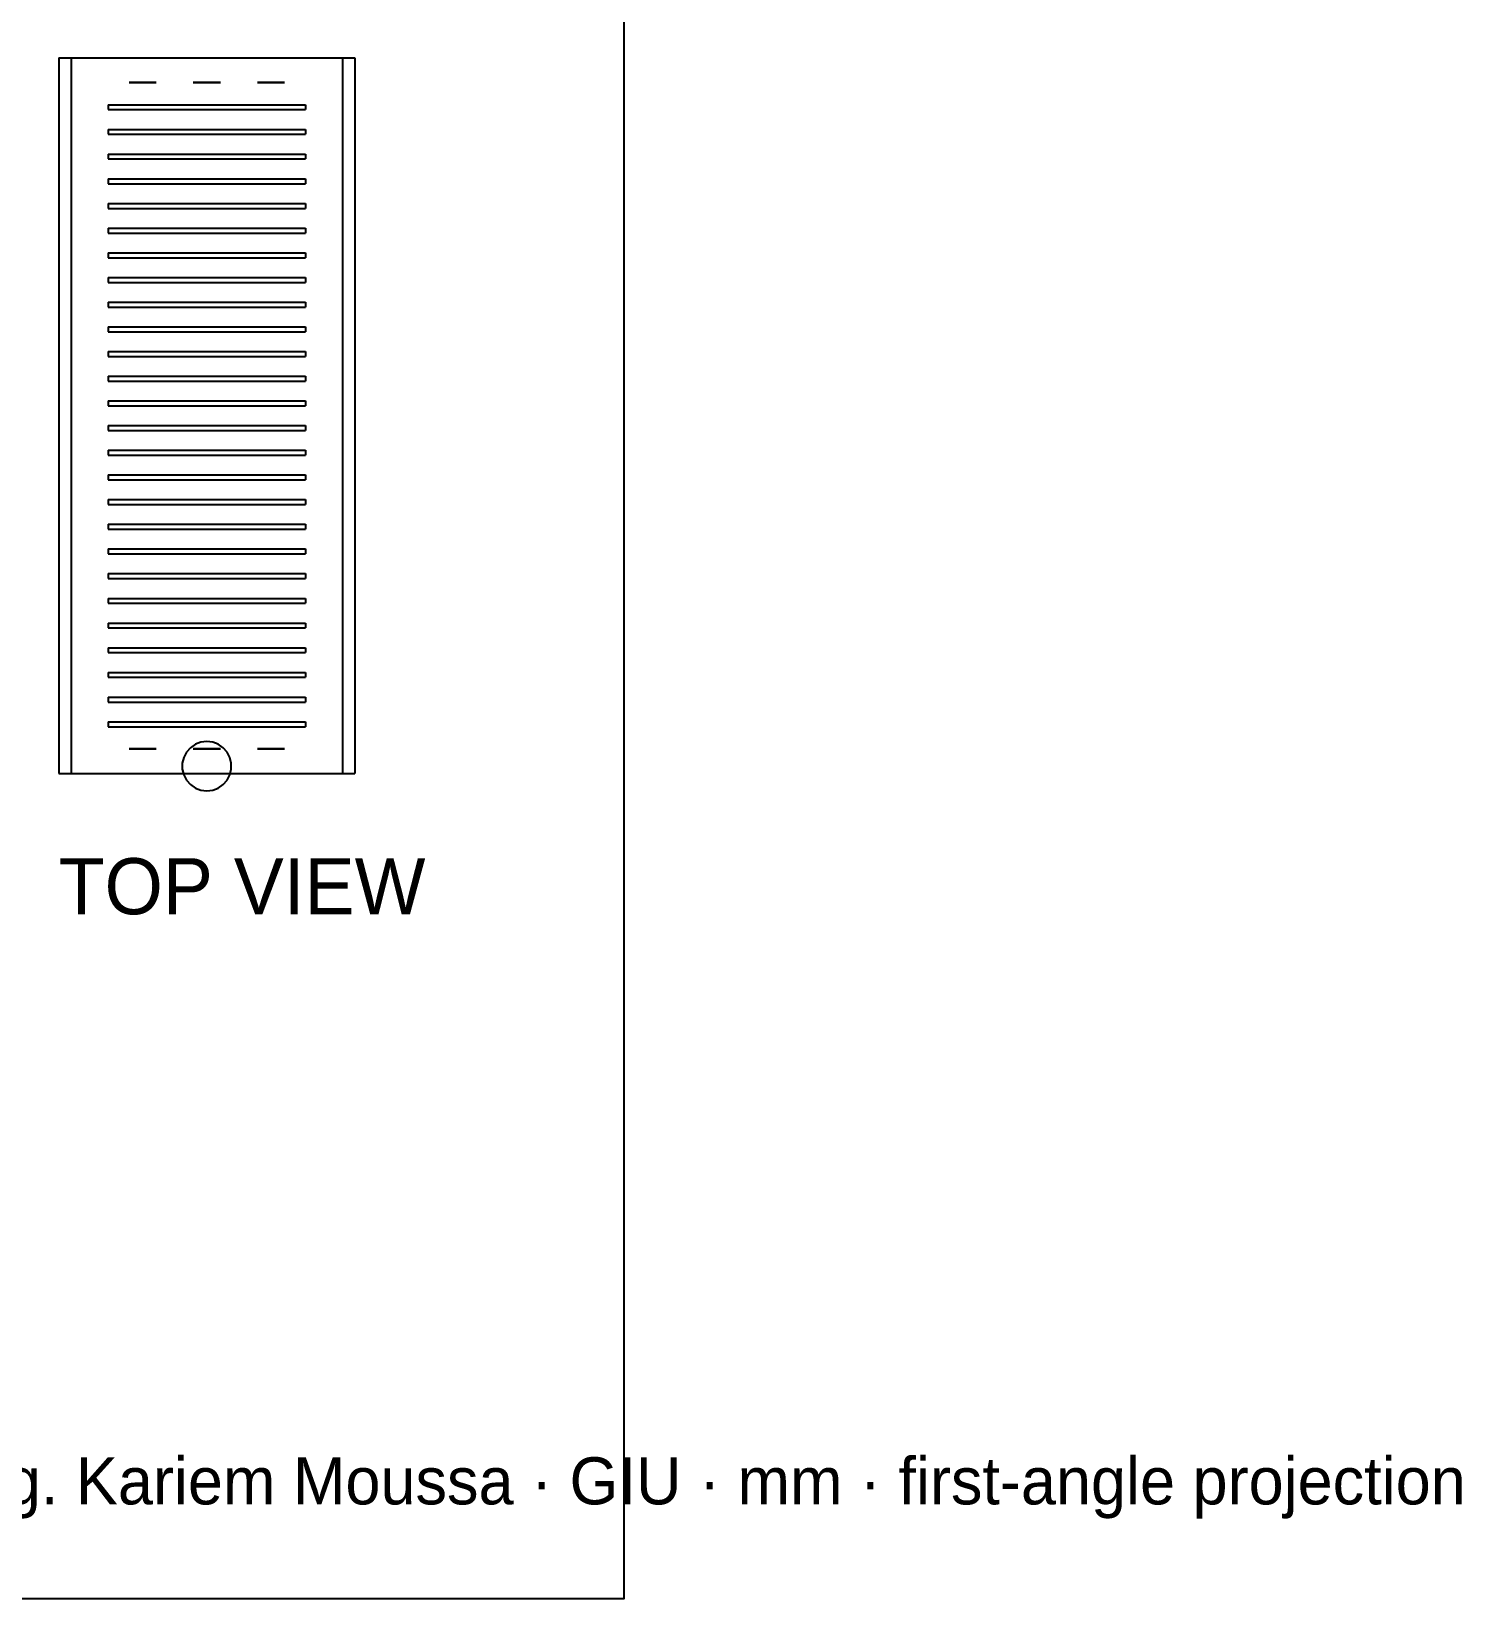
# Model space of a CAD drawing. Header units: millimetres. Extents: x -232 to -110, y -51 to 67.
# Drawn here: x -173.4 to -109.7, y -51 to 18.8 of the extents above; entities that cross this region are included whole.
import ezdxf

# ---------------------------------------------------------------- set-up
doc = ezdxf.new("R2010")
doc.units = ezdxf.units.MM
for name, color, linetype in [('BORDER', 7, 'Continuous'), ('HIDDEN', 8, 'Continuous'), ('TEXT', 5, 'Continuous'), ('VISIBLE', 7, 'Continuous')]:
    doc.layers.add(name, color=color, linetype=linetype)

msp = doc.modelspace()

# ---------------------------------------------------------------- linework, layer by layer
at = {"layer": 'BORDER'}
msp.add_lwpolyline([(-231.87, -51.03), (-147, -51.03), (-147, 66.805), (-231.87, 66.805)], close=True, dxfattribs=at)
at = {"layer": 'HIDDEN'}
for points in [[(-172.2, 17.64), (-159, 17.64)], [(-172.2, 17.64), (-172.2, -14.26)], [(-171.65, 17.64), (-159.55, 17.64)], [(-171.65, 17.64), (-171.65, -14.26)], [(-159.55, 17.64), (-159.55, -14.26)], [(-159, 17.64), (-159, -14.26)], [(-169.065, 16.54), (-169.061, 16.54)], [(-169.061, 16.54), (-169.065, 16.54)], [(-169.065, 16.54), (-169.061, 16.54)], [(-169.061, 16.54), (-169.065, 16.54)], [(-169.065, 16.54), (-169.061, 16.54)], [(-169.061, 16.54), (-169.065, 16.54)], [(-169.065, 16.54), (-169.061, 16.54)], [(-169.061, 16.54), (-169.065, 16.54)], [(-169.065, 16.54), (-169.061, 16.54)], [(-169.061, 16.54), (-169.065, 16.54)], [(-169.061, 16.54), (-169.026, 16.54)], [(-169.026, 16.54), (-169.061, 16.54)], [(-169.061, 16.54), (-169.026, 16.54)], [(-169.026, 16.54), (-169.061, 16.54)], [(-169.061, 16.54), (-169.026, 16.54)], [(-169.026, 16.54), (-169.061, 16.54)], [(-169.061, 16.54), (-169.026, 16.54)], [(-169.026, 16.54), (-169.061, 16.54)], [(-169.061, 16.54), (-169.026, 16.54)], [(-169.026, 16.54), (-169.061, 16.54)], [(-169.026, 16.54), (-168.958, 16.54)], [(-168.958, 16.54), (-169.026, 16.54)], [(-169.026, 16.54), (-168.958, 16.54)], [(-168.958, 16.54), (-169.026, 16.54)], [(-169.026, 16.54), (-168.958, 16.54)], [(-168.958, 16.54), (-169.026, 16.54)], [(-169.026, 16.54), (-168.958, 16.54)], [(-168.958, 16.54), (-169.026, 16.54)], [(-169.026, 16.54), (-168.958, 16.54)], [(-168.958, 16.54), (-169.026, 16.54)], [(-168.958, 16.54), (-168.861, 16.54)], [(-168.861, 16.54), (-168.958, 16.54)], [(-168.958, 16.54), (-168.861, 16.54)], [(-168.861, 16.54), (-168.958, 16.54)], [(-168.958, 16.54), (-168.861, 16.54)], [(-168.861, 16.54), (-168.958, 16.54)], [(-168.958, 16.54), (-168.861, 16.54)], [(-168.861, 16.54), (-168.958, 16.54)], [(-168.958, 16.54), (-168.861, 16.54)], [(-168.861, 16.54), (-168.958, 16.54)], [(-168.861, 16.54), (-168.741, 16.54)], [(-168.741, 16.54), (-168.861, 16.54)], [(-168.861, 16.54), (-168.741, 16.54)], [(-168.741, 16.54), (-168.861, 16.54)], [(-168.861, 16.54), (-168.741, 16.54)], [(-168.741, 16.54), (-168.861, 16.54)], [(-168.861, 16.54), (-168.741, 16.54)], [(-168.741, 16.54), (-168.861, 16.54)], [(-168.861, 16.54), (-168.741, 16.54)], [(-168.741, 16.54), (-168.861, 16.54)], [(-168.741, 16.54), (-168.605, 16.54)], [(-168.605, 16.54), (-168.741, 16.54)], [(-168.741, 16.54), (-168.605, 16.54)], [(-168.605, 16.54), (-168.741, 16.54)], [(-168.741, 16.54), (-168.605, 16.54)], [(-168.605, 16.54), (-168.741, 16.54)], [(-168.741, 16.54), (-168.605, 16.54)], [(-168.605, 16.54), (-168.741, 16.54)], [(-168.741, 16.54), (-168.605, 16.54)], [(-168.605, 16.54), (-168.741, 16.54)], [(-168.605, 16.54), (-168.46, 16.54)], [(-168.46, 16.54), (-168.605, 16.54)], [(-168.605, 16.54), (-168.46, 16.54)], [(-168.46, 16.54), (-168.605, 16.54)], [(-168.605, 16.54), (-168.46, 16.54)], [(-168.46, 16.54), (-168.605, 16.54)], [(-168.605, 16.54), (-168.46, 16.54)], [(-168.46, 16.54), (-168.605, 16.54)], [(-168.605, 16.54), (-168.46, 16.54)], [(-168.46, 16.54), (-168.605, 16.54)], [(-168.315, 16.54), (-168.46, 16.54)], [(-168.46, 16.54), (-168.315, 16.54)], [(-168.315, 16.54), (-168.46, 16.54)], [(-168.46, 16.54), (-168.315, 16.54)], [(-168.315, 16.54), (-168.46, 16.54)], [(-168.46, 16.54), (-168.315, 16.54)], [(-168.315, 16.54), (-168.46, 16.54)], [(-168.46, 16.54), (-168.315, 16.54)], [(-168.315, 16.54), (-168.46, 16.54)], [(-168.46, 16.54), (-168.315, 16.54)], [(-168.179, 16.54), (-168.315, 16.54)], [(-168.315, 16.54), (-168.179, 16.54)], [(-168.179, 16.54), (-168.315, 16.54)], [(-168.315, 16.54), (-168.179, 16.54)], [(-168.179, 16.54), (-168.315, 16.54)], [(-168.315, 16.54), (-168.179, 16.54)], [(-168.179, 16.54), (-168.315, 16.54)], [(-168.315, 16.54), (-168.179, 16.54)], [(-168.179, 16.54), (-168.315, 16.54)], [(-168.315, 16.54), (-168.179, 16.54)], [(-168.059, 16.54), (-168.179, 16.54)], [(-168.179, 16.54), (-168.059, 16.54)], [(-168.059, 16.54), (-168.179, 16.54)], [(-168.179, 16.54), (-168.059, 16.54)], [(-168.059, 16.54), (-168.179, 16.54)], [(-168.179, 16.54), (-168.059, 16.54)], [(-168.059, 16.54), (-168.179, 16.54)], [(-168.179, 16.54), (-168.059, 16.54)], [(-168.059, 16.54), (-168.179, 16.54)], [(-168.179, 16.54), (-168.059, 16.54)], [(-167.962, 16.54), (-168.059, 16.54)], [(-168.059, 16.54), (-167.962, 16.54)], [(-167.962, 16.54), (-168.059, 16.54)], [(-168.059, 16.54), (-167.962, 16.54)], [(-167.962, 16.54), (-168.059, 16.54)], [(-168.059, 16.54), (-167.962, 16.54)], [(-167.962, 16.54), (-168.059, 16.54)], [(-168.059, 16.54), (-167.962, 16.54)], [(-167.962, 16.54), (-168.059, 16.54)], [(-168.059, 16.54), (-167.962, 16.54)], [(-167.894, 16.54), (-167.962, 16.54)], [(-167.962, 16.54), (-167.894, 16.54)], [(-167.894, 16.54), (-167.962, 16.54)], [(-167.962, 16.54), (-167.894, 16.54)], [(-167.894, 16.54), (-167.962, 16.54)], [(-167.962, 16.54), (-167.894, 16.54)], [(-167.894, 16.54), (-167.962, 16.54)], [(-167.962, 16.54), (-167.894, 16.54)], [(-167.894, 16.54), (-167.962, 16.54)], [(-167.962, 16.54), (-167.894, 16.54)], [(-167.859, 16.54), (-167.894, 16.54)], [(-167.894, 16.54), (-167.859, 16.54)], [(-167.859, 16.54), (-167.894, 16.54)], [(-167.894, 16.54), (-167.859, 16.54)], [(-167.859, 16.54), (-167.894, 16.54)], [(-167.894, 16.54), (-167.859, 16.54)], [(-167.859, 16.54), (-167.894, 16.54)], [(-167.894, 16.54), (-167.859, 16.54)], [(-167.859, 16.54), (-167.894, 16.54)], [(-167.894, 16.54), (-167.859, 16.54)], [(-167.855, 16.54), (-167.859, 16.54)], [(-167.859, 16.54), (-167.855, 16.54)], [(-167.855, 16.54), (-167.859, 16.54)], [(-167.859, 16.54), (-167.855, 16.54)], [(-167.855, 16.54), (-167.859, 16.54)], [(-167.859, 16.54), (-167.855, 16.54)], [(-167.855, 16.54), (-167.859, 16.54)], [(-167.859, 16.54), (-167.855, 16.54)], [(-167.855, 16.54), (-167.859, 16.54)], [(-167.859, 16.54), (-167.855, 16.54)], [(-166.205, 16.54), (-166.201, 16.54)], [(-166.201, 16.54), (-166.205, 16.54)], [(-166.205, 16.54), (-166.201, 16.54)], [(-166.201, 16.54), (-166.205, 16.54)], [(-166.205, 16.54), (-166.201, 16.54)], [(-166.201, 16.54), (-166.205, 16.54)], [(-166.205, 16.54), (-166.201, 16.54)], [(-166.201, 16.54), (-166.205, 16.54)], [(-166.205, 16.54), (-166.201, 16.54)], [(-166.201, 16.54), (-166.205, 16.54)], [(-166.201, 16.54), (-166.166, 16.54)], [(-166.166, 16.54), (-166.201, 16.54)], [(-166.201, 16.54), (-166.166, 16.54)], [(-166.166, 16.54), (-166.201, 16.54)], [(-166.201, 16.54), (-166.166, 16.54)], [(-166.166, 16.54), (-166.201, 16.54)], [(-166.201, 16.54), (-166.166, 16.54)], [(-166.166, 16.54), (-166.201, 16.54)], [(-166.201, 16.54), (-166.166, 16.54)], [(-166.166, 16.54), (-166.201, 16.54)], [(-166.166, 16.54), (-166.098, 16.54)], [(-166.098, 16.54), (-166.166, 16.54)], [(-166.166, 16.54), (-166.098, 16.54)], [(-166.098, 16.54), (-166.166, 16.54)], [(-166.166, 16.54), (-166.098, 16.54)], [(-166.098, 16.54), (-166.166, 16.54)], [(-166.166, 16.54), (-166.098, 16.54)], [(-166.098, 16.54), (-166.166, 16.54)], [(-166.166, 16.54), (-166.098, 16.54)], [(-166.098, 16.54), (-166.166, 16.54)], [(-166.098, 16.54), (-166.001, 16.54)], [(-166.001, 16.54), (-166.098, 16.54)], [(-166.098, 16.54), (-166.001, 16.54)], [(-166.001, 16.54), (-166.098, 16.54)], [(-166.098, 16.54), (-166.001, 16.54)], [(-166.001, 16.54), (-166.098, 16.54)], [(-166.098, 16.54), (-166.001, 16.54)], [(-166.001, 16.54), (-166.098, 16.54)], [(-166.098, 16.54), (-166.001, 16.54)], [(-166.001, 16.54), (-166.098, 16.54)], [(-166.001, 16.54), (-165.881, 16.54)], [(-165.881, 16.54), (-166.001, 16.54)], [(-166.001, 16.54), (-165.881, 16.54)], [(-165.881, 16.54), (-166.001, 16.54)], [(-166.001, 16.54), (-165.881, 16.54)], [(-165.881, 16.54), (-166.001, 16.54)], [(-166.001, 16.54), (-165.881, 16.54)], [(-165.881, 16.54), (-166.001, 16.54)], [(-166.001, 16.54), (-165.881, 16.54)], [(-165.881, 16.54), (-166.001, 16.54)], [(-165.881, 16.54), (-165.745, 16.54)], [(-165.745, 16.54), (-165.881, 16.54)], [(-165.881, 16.54), (-165.745, 16.54)], [(-165.745, 16.54), (-165.881, 16.54)], [(-165.881, 16.54), (-165.745, 16.54)], [(-165.745, 16.54), (-165.881, 16.54)], [(-165.881, 16.54), (-165.745, 16.54)], [(-165.745, 16.54), (-165.881, 16.54)], [(-165.881, 16.54), (-165.745, 16.54)], [(-165.745, 16.54), (-165.881, 16.54)], [(-165.745, 16.54), (-165.6, 16.54)], [(-165.6, 16.54), (-165.745, 16.54)], [(-165.745, 16.54), (-165.6, 16.54)], [(-165.6, 16.54), (-165.745, 16.54)], [(-165.745, 16.54), (-165.6, 16.54)], [(-165.6, 16.54), (-165.745, 16.54)], [(-165.745, 16.54), (-165.6, 16.54)], [(-165.6, 16.54), (-165.745, 16.54)], [(-165.745, 16.54), (-165.6, 16.54)], [(-165.6, 16.54), (-165.745, 16.54)], [(-165.455, 16.54), (-165.6, 16.54)], [(-165.6, 16.54), (-165.455, 16.54)], [(-165.455, 16.54), (-165.6, 16.54)], [(-165.6, 16.54), (-165.455, 16.54)], [(-165.455, 16.54), (-165.6, 16.54)], [(-165.6, 16.54), (-165.455, 16.54)], [(-165.455, 16.54), (-165.6, 16.54)], [(-165.6, 16.54), (-165.455, 16.54)], [(-165.455, 16.54), (-165.6, 16.54)], [(-165.6, 16.54), (-165.455, 16.54)], [(-165.319, 16.54), (-165.455, 16.54)], [(-165.455, 16.54), (-165.319, 16.54)], [(-165.319, 16.54), (-165.455, 16.54)], [(-165.455, 16.54), (-165.319, 16.54)], [(-165.319, 16.54), (-165.455, 16.54)], [(-165.455, 16.54), (-165.319, 16.54)], [(-165.319, 16.54), (-165.455, 16.54)], [(-165.455, 16.54), (-165.319, 16.54)], [(-165.319, 16.54), (-165.455, 16.54)], [(-165.455, 16.54), (-165.319, 16.54)], [(-165.199, 16.54), (-165.319, 16.54)], [(-165.319, 16.54), (-165.199, 16.54)], [(-165.199, 16.54), (-165.319, 16.54)], [(-165.319, 16.54), (-165.199, 16.54)], [(-165.199, 16.54), (-165.319, 16.54)], [(-165.319, 16.54), (-165.199, 16.54)], [(-165.199, 16.54), (-165.319, 16.54)], [(-165.319, 16.54), (-165.199, 16.54)], [(-165.199, 16.54), (-165.319, 16.54)], [(-165.319, 16.54), (-165.199, 16.54)], [(-165.102, 16.54), (-165.199, 16.54)], [(-165.199, 16.54), (-165.102, 16.54)], [(-165.102, 16.54), (-165.199, 16.54)], [(-165.199, 16.54), (-165.102, 16.54)], [(-165.102, 16.54), (-165.199, 16.54)], [(-165.199, 16.54), (-165.102, 16.54)], [(-165.102, 16.54), (-165.199, 16.54)], [(-165.199, 16.54), (-165.102, 16.54)], [(-165.102, 16.54), (-165.199, 16.54)], [(-165.199, 16.54), (-165.102, 16.54)], [(-165.034, 16.54), (-165.102, 16.54)], [(-165.102, 16.54), (-165.034, 16.54)], [(-165.034, 16.54), (-165.102, 16.54)], [(-165.102, 16.54), (-165.034, 16.54)], [(-165.034, 16.54), (-165.102, 16.54)], [(-165.102, 16.54), (-165.034, 16.54)], [(-165.034, 16.54), (-165.102, 16.54)], [(-165.102, 16.54), (-165.034, 16.54)], [(-165.034, 16.54), (-165.102, 16.54)], [(-165.102, 16.54), (-165.034, 16.54)], [(-164.999, 16.54), (-165.034, 16.54)], [(-165.034, 16.54), (-164.999, 16.54)], [(-164.999, 16.54), (-165.034, 16.54)], [(-165.034, 16.54), (-164.999, 16.54)], [(-164.999, 16.54), (-165.034, 16.54)], [(-165.034, 16.54), (-164.999, 16.54)], [(-164.999, 16.54), (-165.034, 16.54)], [(-165.034, 16.54), (-164.999, 16.54)], [(-164.999, 16.54), (-165.034, 16.54)], [(-165.034, 16.54), (-164.999, 16.54)], [(-164.995, 16.54), (-164.999, 16.54)], [(-164.999, 16.54), (-164.995, 16.54)], [(-164.995, 16.54), (-164.999, 16.54)], [(-164.999, 16.54), (-164.995, 16.54)], [(-164.995, 16.54), (-164.999, 16.54)], [(-164.999, 16.54), (-164.995, 16.54)], [(-164.995, 16.54), (-164.999, 16.54)], [(-164.999, 16.54), (-164.995, 16.54)], [(-164.995, 16.54), (-164.999, 16.54)], [(-164.999, 16.54), (-164.995, 16.54)], [(-163.345, 16.54), (-163.341, 16.54)], [(-163.341, 16.54), (-163.345, 16.54)], [(-163.345, 16.54), (-163.341, 16.54)], [(-163.341, 16.54), (-163.345, 16.54)], [(-163.345, 16.54), (-163.341, 16.54)], [(-163.341, 16.54), (-163.345, 16.54)], [(-163.345, 16.54), (-163.341, 16.54)], [(-163.341, 16.54), (-163.345, 16.54)], [(-163.345, 16.54), (-163.341, 16.54)], [(-163.341, 16.54), (-163.345, 16.54)], [(-163.341, 16.54), (-163.306, 16.54)], [(-163.306, 16.54), (-163.341, 16.54)], [(-163.341, 16.54), (-163.306, 16.54)], [(-163.306, 16.54), (-163.341, 16.54)], [(-163.341, 16.54), (-163.306, 16.54)], [(-163.306, 16.54), (-163.341, 16.54)], [(-163.341, 16.54), (-163.306, 16.54)], [(-163.306, 16.54), (-163.341, 16.54)], [(-163.341, 16.54), (-163.306, 16.54)], [(-163.306, 16.54), (-163.341, 16.54)], [(-163.306, 16.54), (-163.238, 16.54)], [(-163.238, 16.54), (-163.306, 16.54)], [(-163.306, 16.54), (-163.238, 16.54)], [(-163.238, 16.54), (-163.306, 16.54)], [(-163.306, 16.54), (-163.238, 16.54)], [(-163.238, 16.54), (-163.306, 16.54)], [(-163.306, 16.54), (-163.238, 16.54)], [(-163.238, 16.54), (-163.306, 16.54)], [(-163.306, 16.54), (-163.238, 16.54)], [(-163.238, 16.54), (-163.306, 16.54)], [(-163.238, 16.54), (-163.141, 16.54)], [(-163.141, 16.54), (-163.238, 16.54)], [(-163.238, 16.54), (-163.141, 16.54)], [(-163.141, 16.54), (-163.238, 16.54)], [(-163.238, 16.54), (-163.141, 16.54)], [(-163.141, 16.54), (-163.238, 16.54)], [(-163.238, 16.54), (-163.141, 16.54)], [(-163.141, 16.54), (-163.238, 16.54)], [(-163.238, 16.54), (-163.141, 16.54)], [(-163.141, 16.54), (-163.238, 16.54)], [(-163.141, 16.54), (-163.021, 16.54)], [(-163.021, 16.54), (-163.141, 16.54)], [(-163.141, 16.54), (-163.021, 16.54)], [(-163.021, 16.54), (-163.141, 16.54)], [(-163.141, 16.54), (-163.021, 16.54)], [(-163.021, 16.54), (-163.141, 16.54)], [(-163.141, 16.54), (-163.021, 16.54)], [(-163.021, 16.54), (-163.141, 16.54)], [(-163.141, 16.54), (-163.021, 16.54)], [(-163.021, 16.54), (-163.141, 16.54)], [(-163.021, 16.54), (-162.885, 16.54)], [(-162.885, 16.54), (-163.021, 16.54)], [(-163.021, 16.54), (-162.885, 16.54)], [(-162.885, 16.54), (-163.021, 16.54)], [(-163.021, 16.54), (-162.885, 16.54)], [(-162.885, 16.54), (-163.021, 16.54)], [(-163.021, 16.54), (-162.885, 16.54)], [(-162.885, 16.54), (-163.021, 16.54)], [(-163.021, 16.54), (-162.885, 16.54)], [(-162.885, 16.54), (-163.021, 16.54)], [(-162.885, 16.54), (-162.74, 16.54)], [(-162.74, 16.54), (-162.885, 16.54)], [(-162.885, 16.54), (-162.74, 16.54)], [(-162.74, 16.54), (-162.885, 16.54)], [(-162.885, 16.54), (-162.74, 16.54)], [(-162.74, 16.54), (-162.885, 16.54)], [(-162.885, 16.54), (-162.74, 16.54)], [(-162.74, 16.54), (-162.885, 16.54)], [(-162.885, 16.54), (-162.74, 16.54)], [(-162.74, 16.54), (-162.885, 16.54)], [(-162.595, 16.54), (-162.74, 16.54)], [(-162.74, 16.54), (-162.595, 16.54)], [(-162.595, 16.54), (-162.74, 16.54)], [(-162.74, 16.54), (-162.595, 16.54)], [(-162.595, 16.54), (-162.74, 16.54)], [(-162.74, 16.54), (-162.595, 16.54)], [(-162.595, 16.54), (-162.74, 16.54)], [(-162.74, 16.54), (-162.595, 16.54)], [(-162.595, 16.54), (-162.74, 16.54)], [(-162.74, 16.54), (-162.595, 16.54)], [(-162.459, 16.54), (-162.595, 16.54)], [(-162.595, 16.54), (-162.459, 16.54)], [(-162.459, 16.54), (-162.595, 16.54)], [(-162.595, 16.54), (-162.459, 16.54)], [(-162.459, 16.54), (-162.595, 16.54)], [(-162.595, 16.54), (-162.459, 16.54)], [(-162.459, 16.54), (-162.595, 16.54)], [(-162.595, 16.54), (-162.459, 16.54)], [(-162.459, 16.54), (-162.595, 16.54)], [(-162.595, 16.54), (-162.459, 16.54)], [(-162.339, 16.54), (-162.459, 16.54)], [(-162.459, 16.54), (-162.339, 16.54)], [(-162.339, 16.54), (-162.459, 16.54)], [(-162.459, 16.54), (-162.339, 16.54)], [(-162.339, 16.54), (-162.459, 16.54)], [(-162.459, 16.54), (-162.339, 16.54)], [(-162.339, 16.54), (-162.459, 16.54)], [(-162.459, 16.54), (-162.339, 16.54)], [(-162.339, 16.54), (-162.459, 16.54)], [(-162.459, 16.54), (-162.339, 16.54)], [(-162.242, 16.54), (-162.339, 16.54)], [(-162.339, 16.54), (-162.242, 16.54)], [(-162.242, 16.54), (-162.339, 16.54)], [(-162.339, 16.54), (-162.242, 16.54)], [(-162.242, 16.54), (-162.339, 16.54)], [(-162.339, 16.54), (-162.242, 16.54)], [(-162.242, 16.54), (-162.339, 16.54)], [(-162.339, 16.54), (-162.242, 16.54)], [(-162.242, 16.54), (-162.339, 16.54)], [(-162.339, 16.54), (-162.242, 16.54)], [(-162.174, 16.54), (-162.242, 16.54)], [(-162.242, 16.54), (-162.174, 16.54)], [(-162.174, 16.54), (-162.242, 16.54)], [(-162.242, 16.54), (-162.174, 16.54)], [(-162.174, 16.54), (-162.242, 16.54)], [(-162.242, 16.54), (-162.174, 16.54)], [(-162.174, 16.54), (-162.242, 16.54)], [(-162.242, 16.54), (-162.174, 16.54)], [(-162.174, 16.54), (-162.242, 16.54)], [(-162.242, 16.54), (-162.174, 16.54)], [(-162.139, 16.54), (-162.174, 16.54)], [(-162.174, 16.54), (-162.139, 16.54)], [(-162.139, 16.54), (-162.174, 16.54)], [(-162.174, 16.54), (-162.139, 16.54)], [(-162.139, 16.54), (-162.174, 16.54)], [(-162.174, 16.54), (-162.139, 16.54)], [(-162.139, 16.54), (-162.174, 16.54)], [(-162.174, 16.54), (-162.139, 16.54)], [(-162.139, 16.54), (-162.174, 16.54)], [(-162.174, 16.54), (-162.139, 16.54)], [(-162.135, 16.54), (-162.139, 16.54)], [(-162.139, 16.54), (-162.135, 16.54)], [(-162.135, 16.54), (-162.139, 16.54)], [(-162.139, 16.54), (-162.135, 16.54)], [(-162.135, 16.54), (-162.139, 16.54)], [(-162.139, 16.54), (-162.135, 16.54)], [(-162.135, 16.54), (-162.139, 16.54)], [(-162.139, 16.54), (-162.135, 16.54)], [(-162.135, 16.54), (-162.139, 16.54)], [(-162.139, 16.54), (-162.135, 16.54)], [(-170, 15.55), (-161.2, 15.55)], [(-170, 15.55), (-161.2, 15.55)], [(-170, 15.55), (-170, 15.33)], [(-170, 15.55), (-170, 15.33)], [(-161.2, 15.55), (-161.2, 15.33)], [(-161.2, 15.55), (-161.2, 15.33)], [(-170, 15.33), (-161.2, 15.33)], [(-170, 15.33), (-161.2, 15.33)], [(-170, 14.45), (-161.2, 14.45)], [(-170, 14.45), (-161.2, 14.45)], [(-170, 14.45), (-170, 14.23)], [(-170, 14.45), (-170, 14.23)], [(-170, 14.23), (-161.2, 14.23)], [(-170, 14.23), (-161.2, 14.23)], [(-161.2, 14.45), (-161.2, 14.23)], [(-161.2, 14.45), (-161.2, 14.23)], [(-170, 13.35), (-161.2, 13.35)], [(-170, 13.35), (-161.2, 13.35)], [(-170, 13.35), (-170, 13.13)], [(-170, 13.35), (-170, 13.13)], [(-161.2, 13.35), (-161.2, 13.13)], [(-161.2, 13.35), (-161.2, 13.13)], [(-170, 13.13), (-161.2, 13.13)], [(-170, 13.13), (-161.2, 13.13)], [(-170, 12.25), (-161.2, 12.25)], [(-170, 12.25), (-161.2, 12.25)], [(-170, 12.25), (-170, 12.03)], [(-170, 12.25), (-170, 12.03)], [(-170, 12.03), (-161.2, 12.03)], [(-170, 12.03), (-161.2, 12.03)], [(-161.2, 12.25), (-161.2, 12.03)], [(-161.2, 12.25), (-161.2, 12.03)], [(-170, 11.15), (-161.2, 11.15)], [(-170, 11.15), (-161.2, 11.15)], [(-170, 11.15), (-170, 10.93)], [(-170, 11.15), (-170, 10.93)], [(-170, 10.93), (-161.2, 10.93)], [(-170, 10.93), (-161.2, 10.93)], [(-161.2, 11.15), (-161.2, 10.93)], [(-161.2, 11.15), (-161.2, 10.93)], [(-170, 10.05), (-161.2, 10.05)], [(-170, 10.05), (-161.2, 10.05)], [(-170, 10.05), (-170, 9.83)], [(-170, 10.05), (-170, 9.83)], [(-170, 9.83), (-161.2, 9.83)], [(-170, 9.83), (-161.2, 9.83)], [(-161.2, 10.05), (-161.2, 9.83)], [(-161.2, 10.05), (-161.2, 9.83)], [(-170, 8.95), (-161.2, 8.95)], [(-170, 8.95), (-161.2, 8.95)], [(-170, 8.95), (-170, 8.73)], [(-170, 8.95), (-170, 8.73)], [(-170, 8.73), (-161.2, 8.73)], [(-170, 8.73), (-161.2, 8.73)], [(-161.2, 8.95), (-161.2, 8.73)], [(-161.2, 8.95), (-161.2, 8.73)], [(-170, 7.85), (-161.2, 7.85)], [(-170, 7.85), (-161.2, 7.85)], [(-170, 7.85), (-170, 7.63)], [(-170, 7.85), (-170, 7.63)], [(-161.2, 7.85), (-161.2, 7.63)], [(-161.2, 7.85), (-161.2, 7.63)], [(-170, 7.63), (-161.2, 7.63)], [(-170, 7.63), (-161.2, 7.63)], [(-170, 6.75), (-161.2, 6.75)], [(-170, 6.75), (-161.2, 6.75)], [(-170, 6.75), (-170, 6.53)], [(-170, 6.75), (-170, 6.53)], [(-170, 6.53), (-161.2, 6.53)], [(-170, 6.53), (-161.2, 6.53)], [(-161.2, 6.75), (-161.2, 6.53)], [(-161.2, 6.75), (-161.2, 6.53)], [(-170, 5.65), (-161.2, 5.65)], [(-170, 5.65), (-161.2, 5.65)], [(-170, 5.65), (-170, 5.43)], [(-170, 5.65), (-170, 5.43)], [(-161.2, 5.65), (-161.2, 5.43)], [(-161.2, 5.65), (-161.2, 5.43)], [(-170, 5.43), (-161.2, 5.43)], [(-170, 5.43), (-161.2, 5.43)], [(-170, 4.55), (-161.2, 4.55)], [(-170, 4.55), (-161.2, 4.55)], [(-170, 4.55), (-170, 4.33)], [(-170, 4.55), (-170, 4.33)], [(-170, 4.33), (-161.2, 4.33)], [(-170, 4.33), (-161.2, 4.33)], [(-161.2, 4.55), (-161.2, 4.33)], [(-161.2, 4.55), (-161.2, 4.33)], [(-170, 3.45), (-161.2, 3.45)], [(-170, 3.45), (-161.2, 3.45)], [(-170, 3.45), (-170, 3.23)], [(-170, 3.45), (-170, 3.23)], [(-170, 3.23), (-161.2, 3.23)], [(-170, 3.23), (-161.2, 3.23)], [(-161.2, 3.45), (-161.2, 3.23)], [(-161.2, 3.45), (-161.2, 3.23)], [(-170, 2.35), (-161.2, 2.35)], [(-170, 2.35), (-161.2, 2.35)], [(-170, 2.35), (-170, 2.13)], [(-170, 2.35), (-170, 2.13)], [(-170, 2.13), (-161.2, 2.13)], [(-170, 2.13), (-161.2, 2.13)], [(-161.2, 2.35), (-161.2, 2.13)], [(-161.2, 2.35), (-161.2, 2.13)], [(-170, 1.25), (-161.2, 1.25)], [(-170, 1.25), (-161.2, 1.25)], [(-170, 1.25), (-170, 1.03)], [(-170, 1.25), (-170, 1.03)], [(-170, 1.03), (-161.2, 1.03)], [(-170, 1.03), (-161.2, 1.03)], [(-161.2, 1.25), (-161.2, 1.03)], [(-161.2, 1.25), (-161.2, 1.03)], [(-170, 0.15), (-161.2, 0.15)], [(-170, 0.15), (-161.2, 0.15)], [(-170, 0.15), (-170, -0.07)], [(-170, 0.15), (-170, -0.07)], [(-161.2, 0.15), (-161.2, -0.07)], [(-161.2, 0.15), (-161.2, -0.07)], [(-170, -0.07), (-161.2, -0.07)], [(-170, -0.07), (-161.2, -0.07)], [(-170, -0.95), (-161.2, -0.95)], [(-170, -0.95), (-161.2, -0.95)], [(-170, -0.95), (-170, -1.17)], [(-170, -0.95), (-170, -1.17)], [(-170, -1.17), (-161.2, -1.17)], [(-170, -1.17), (-161.2, -1.17)], [(-161.2, -0.95), (-161.2, -1.17)], [(-161.2, -0.95), (-161.2, -1.17)], [(-170, -2.05), (-161.2, -2.05)], [(-170, -2.05), (-161.2, -2.05)], [(-170, -2.05), (-170, -2.27)], [(-170, -2.05), (-170, -2.27)], [(-161.2, -2.05), (-161.2, -2.27)], [(-161.2, -2.05), (-161.2, -2.27)], [(-170, -2.27), (-161.2, -2.27)], [(-170, -2.27), (-161.2, -2.27)], [(-170, -3.15), (-161.2, -3.15)], [(-170, -3.15), (-161.2, -3.15)], [(-170, -3.15), (-170, -3.37)], [(-170, -3.15), (-170, -3.37)], [(-170, -3.37), (-161.2, -3.37)], [(-170, -3.37), (-161.2, -3.37)], [(-161.2, -3.15), (-161.2, -3.37)], [(-161.2, -3.15), (-161.2, -3.37)], [(-170, -4.25), (-161.2, -4.25)], [(-170, -4.25), (-161.2, -4.25)], [(-170, -4.25), (-170, -4.47)], [(-170, -4.25), (-170, -4.47)], [(-170, -4.47), (-161.2, -4.47)], [(-170, -4.47), (-161.2, -4.47)], [(-161.2, -4.25), (-161.2, -4.47)], [(-161.2, -4.25), (-161.2, -4.47)], [(-170, -5.35), (-161.2, -5.35)], [(-170, -5.35), (-161.2, -5.35)], [(-170, -5.35), (-170, -5.57)], [(-170, -5.35), (-170, -5.57)], [(-170, -5.57), (-161.2, -5.57)], [(-170, -5.57), (-161.2, -5.57)], [(-161.2, -5.35), (-161.2, -5.57)], [(-161.2, -5.35), (-161.2, -5.57)], [(-170, -6.45), (-161.2, -6.45)], [(-170, -6.45), (-161.2, -6.45)], [(-170, -6.45), (-170, -6.67)], [(-170, -6.45), (-170, -6.67)], [(-170, -6.67), (-161.2, -6.67)], [(-170, -6.67), (-161.2, -6.67)], [(-161.2, -6.45), (-161.2, -6.67)], [(-161.2, -6.45), (-161.2, -6.67)], [(-170, -7.55), (-161.2, -7.55)], [(-170, -7.55), (-161.2, -7.55)], [(-170, -7.55), (-170, -7.77)], [(-170, -7.55), (-170, -7.77)], [(-161.2, -7.55), (-161.2, -7.77)], [(-161.2, -7.55), (-161.2, -7.77)], [(-170, -7.77), (-161.2, -7.77)], [(-170, -7.77), (-161.2, -7.77)], [(-170, -8.65), (-161.2, -8.65)], [(-170, -8.65), (-161.2, -8.65)], [(-170, -8.65), (-170, -8.87)], [(-170, -8.65), (-170, -8.87)], [(-170, -8.87), (-161.2, -8.87)], [(-170, -8.87), (-161.2, -8.87)], [(-161.2, -8.65), (-161.2, -8.87)], [(-161.2, -8.65), (-161.2, -8.87)], [(-170, -9.75), (-161.2, -9.75)], [(-170, -9.75), (-161.2, -9.75)], [(-170, -9.75), (-170, -9.97)], [(-170, -9.75), (-170, -9.97)], [(-161.2, -9.75), (-161.2, -9.97)], [(-161.2, -9.75), (-161.2, -9.97)], [(-170, -9.97), (-161.2, -9.97)], [(-170, -9.97), (-161.2, -9.97)], [(-170, -10.85), (-161.2, -10.85)], [(-170, -10.85), (-161.2, -10.85)], [(-170, -10.85), (-170, -11.07)], [(-170, -10.85), (-170, -11.07)], [(-170, -11.07), (-161.2, -11.07)], [(-170, -11.07), (-161.2, -11.07)], [(-161.2, -10.85), (-161.2, -11.07)], [(-161.2, -10.85), (-161.2, -11.07)], [(-170, -11.95), (-161.2, -11.95)], [(-170, -11.95), (-161.2, -11.95)], [(-170, -11.95), (-170, -12.17)], [(-170, -11.95), (-170, -12.17)], [(-170, -12.17), (-161.2, -12.17)], [(-170, -12.17), (-161.2, -12.17)], [(-161.2, -11.95), (-161.2, -12.17)], [(-161.2, -11.95), (-161.2, -12.17)], [(-169.065, -13.16), (-169.061, -13.16)], [(-169.061, -13.16), (-169.065, -13.16)], [(-169.065, -13.16), (-169.061, -13.16)], [(-169.061, -13.16), (-169.065, -13.16)], [(-169.065, -13.16), (-169.061, -13.16)], [(-169.061, -13.16), (-169.065, -13.16)], [(-169.065, -13.16), (-169.061, -13.16)], [(-169.061, -13.16), (-169.065, -13.16)], [(-169.065, -13.16), (-169.061, -13.16)], [(-169.061, -13.16), (-169.065, -13.16)], [(-169.061, -13.16), (-169.026, -13.16)], [(-169.026, -13.16), (-169.061, -13.16)], [(-169.061, -13.16), (-169.026, -13.16)], [(-169.026, -13.16), (-169.061, -13.16)], [(-169.061, -13.16), (-169.026, -13.16)], [(-169.026, -13.16), (-169.061, -13.16)], [(-169.061, -13.16), (-169.026, -13.16)], [(-169.026, -13.16), (-169.061, -13.16)], [(-169.061, -13.16), (-169.026, -13.16)], [(-169.026, -13.16), (-169.061, -13.16)], [(-169.026, -13.16), (-168.958, -13.16)], [(-168.958, -13.16), (-169.026, -13.16)], [(-169.026, -13.16), (-168.958, -13.16)], [(-168.958, -13.16), (-169.026, -13.16)], [(-169.026, -13.16), (-168.958, -13.16)], [(-168.958, -13.16), (-169.026, -13.16)], [(-169.026, -13.16), (-168.958, -13.16)], [(-168.958, -13.16), (-169.026, -13.16)], [(-169.026, -13.16), (-168.958, -13.16)], [(-168.958, -13.16), (-169.026, -13.16)], [(-168.958, -13.16), (-168.861, -13.16)], [(-168.861, -13.16), (-168.958, -13.16)], [(-168.958, -13.16), (-168.861, -13.16)], [(-168.861, -13.16), (-168.958, -13.16)], [(-168.958, -13.16), (-168.861, -13.16)], [(-168.861, -13.16), (-168.958, -13.16)], [(-168.958, -13.16), (-168.861, -13.16)], [(-168.861, -13.16), (-168.958, -13.16)], [(-168.958, -13.16), (-168.861, -13.16)], [(-168.861, -13.16), (-168.958, -13.16)], [(-168.861, -13.16), (-168.741, -13.16)], [(-168.741, -13.16), (-168.861, -13.16)], [(-168.861, -13.16), (-168.741, -13.16)], [(-168.741, -13.16), (-168.861, -13.16)], [(-168.861, -13.16), (-168.741, -13.16)], [(-168.741, -13.16), (-168.861, -13.16)], [(-168.861, -13.16), (-168.741, -13.16)], [(-168.741, -13.16), (-168.861, -13.16)], [(-168.861, -13.16), (-168.741, -13.16)], [(-168.741, -13.16), (-168.861, -13.16)], [(-168.741, -13.16), (-168.605, -13.16)], [(-168.605, -13.16), (-168.741, -13.16)], [(-168.741, -13.16), (-168.605, -13.16)], [(-168.605, -13.16), (-168.741, -13.16)], [(-168.741, -13.16), (-168.605, -13.16)], [(-168.605, -13.16), (-168.741, -13.16)], [(-168.741, -13.16), (-168.605, -13.16)], [(-168.605, -13.16), (-168.741, -13.16)], [(-168.741, -13.16), (-168.605, -13.16)], [(-168.605, -13.16), (-168.741, -13.16)], [(-168.605, -13.16), (-168.46, -13.16)], [(-168.46, -13.16), (-168.605, -13.16)], [(-168.605, -13.16), (-168.46, -13.16)], [(-168.46, -13.16), (-168.605, -13.16)], [(-168.605, -13.16), (-168.46, -13.16)], [(-168.46, -13.16), (-168.605, -13.16)], [(-168.605, -13.16), (-168.46, -13.16)], [(-168.46, -13.16), (-168.605, -13.16)], [(-168.605, -13.16), (-168.46, -13.16)], [(-168.46, -13.16), (-168.605, -13.16)], [(-168.315, -13.16), (-168.46, -13.16)], [(-168.46, -13.16), (-168.315, -13.16)], [(-168.315, -13.16), (-168.46, -13.16)], [(-168.46, -13.16), (-168.315, -13.16)], [(-168.315, -13.16), (-168.46, -13.16)], [(-168.46, -13.16), (-168.315, -13.16)], [(-168.315, -13.16), (-168.46, -13.16)], [(-168.46, -13.16), (-168.315, -13.16)], [(-168.315, -13.16), (-168.46, -13.16)], [(-168.46, -13.16), (-168.315, -13.16)], [(-168.179, -13.16), (-168.315, -13.16)], [(-168.315, -13.16), (-168.179, -13.16)], [(-168.179, -13.16), (-168.315, -13.16)], [(-168.315, -13.16), (-168.179, -13.16)], [(-168.179, -13.16), (-168.315, -13.16)], [(-168.315, -13.16), (-168.179, -13.16)], [(-168.179, -13.16), (-168.315, -13.16)], [(-168.315, -13.16), (-168.179, -13.16)], [(-168.179, -13.16), (-168.315, -13.16)], [(-168.315, -13.16), (-168.179, -13.16)], [(-168.059, -13.16), (-168.179, -13.16)], [(-168.179, -13.16), (-168.059, -13.16)], [(-168.059, -13.16), (-168.179, -13.16)], [(-168.179, -13.16), (-168.059, -13.16)], [(-168.059, -13.16), (-168.179, -13.16)], [(-168.179, -13.16), (-168.059, -13.16)], [(-168.059, -13.16), (-168.179, -13.16)], [(-168.179, -13.16), (-168.059, -13.16)], [(-168.059, -13.16), (-168.179, -13.16)], [(-168.179, -13.16), (-168.059, -13.16)], [(-167.962, -13.16), (-168.059, -13.16)], [(-168.059, -13.16), (-167.962, -13.16)], [(-167.962, -13.16), (-168.059, -13.16)], [(-168.059, -13.16), (-167.962, -13.16)], [(-167.962, -13.16), (-168.059, -13.16)], [(-168.059, -13.16), (-167.962, -13.16)], [(-167.962, -13.16), (-168.059, -13.16)], [(-168.059, -13.16), (-167.962, -13.16)], [(-167.962, -13.16), (-168.059, -13.16)], [(-168.059, -13.16), (-167.962, -13.16)], [(-167.894, -13.16), (-167.962, -13.16)], [(-167.962, -13.16), (-167.894, -13.16)], [(-167.894, -13.16), (-167.962, -13.16)], [(-167.962, -13.16), (-167.894, -13.16)], [(-167.894, -13.16), (-167.962, -13.16)], [(-167.962, -13.16), (-167.894, -13.16)], [(-167.894, -13.16), (-167.962, -13.16)], [(-167.962, -13.16), (-167.894, -13.16)], [(-167.894, -13.16), (-167.962, -13.16)], [(-167.962, -13.16), (-167.894, -13.16)], [(-167.859, -13.16), (-167.894, -13.16)], [(-167.894, -13.16), (-167.859, -13.16)], [(-167.859, -13.16), (-167.894, -13.16)], [(-167.894, -13.16), (-167.859, -13.16)], [(-167.859, -13.16), (-167.894, -13.16)], [(-167.894, -13.16), (-167.859, -13.16)], [(-167.859, -13.16), (-167.894, -13.16)], [(-167.894, -13.16), (-167.859, -13.16)], [(-167.859, -13.16), (-167.894, -13.16)], [(-167.894, -13.16), (-167.859, -13.16)], [(-167.855, -13.16), (-167.859, -13.16)], [(-167.859, -13.16), (-167.855, -13.16)], [(-167.855, -13.16), (-167.859, -13.16)], [(-167.859, -13.16), (-167.855, -13.16)], [(-167.855, -13.16), (-167.859, -13.16)], [(-167.859, -13.16), (-167.855, -13.16)], [(-167.855, -13.16), (-167.859, -13.16)], [(-167.859, -13.16), (-167.855, -13.16)], [(-167.855, -13.16), (-167.859, -13.16)], [(-167.859, -13.16), (-167.855, -13.16)], [(-166.329, -13.107), (-166.505, -13.305)], [(-166.329, -13.107), (-166.505, -13.305)], [(-166.111, -12.956), (-166.329, -13.107)], [(-166.111, -12.956), (-166.329, -13.107)], [(-166.205, -13.16), (-166.201, -13.16)], [(-166.201, -13.16), (-166.205, -13.16)], [(-166.205, -13.16), (-166.201, -13.16)], [(-166.201, -13.16), (-166.205, -13.16)], [(-166.205, -13.16), (-166.201, -13.16)], [(-166.201, -13.16), (-166.205, -13.16)], [(-166.205, -13.16), (-166.201, -13.16)], [(-166.201, -13.16), (-166.205, -13.16)], [(-166.205, -13.16), (-166.201, -13.16)], [(-166.201, -13.16), (-166.205, -13.16)], [(-166.201, -13.16), (-166.166, -13.16)], [(-166.166, -13.16), (-166.201, -13.16)], [(-166.201, -13.16), (-166.166, -13.16)], [(-166.166, -13.16), (-166.201, -13.16)], [(-166.201, -13.16), (-166.166, -13.16)], [(-166.166, -13.16), (-166.201, -13.16)], [(-166.201, -13.16), (-166.166, -13.16)], [(-166.166, -13.16), (-166.201, -13.16)], [(-166.201, -13.16), (-166.166, -13.16)], [(-166.166, -13.16), (-166.201, -13.16)], [(-166.166, -13.16), (-166.098, -13.16)], [(-166.098, -13.16), (-166.166, -13.16)], [(-166.166, -13.16), (-166.098, -13.16)], [(-166.098, -13.16), (-166.166, -13.16)], [(-166.166, -13.16), (-166.098, -13.16)], [(-166.098, -13.16), (-166.166, -13.16)], [(-166.166, -13.16), (-166.098, -13.16)], [(-166.098, -13.16), (-166.166, -13.16)], [(-166.166, -13.16), (-166.098, -13.16)], [(-166.098, -13.16), (-166.166, -13.16)], [(-165.863, -12.862), (-166.111, -12.956)], [(-165.863, -12.862), (-166.111, -12.956)], [(-166.098, -13.16), (-166.001, -13.16)], [(-166.001, -13.16), (-166.098, -13.16)], [(-166.098, -13.16), (-166.001, -13.16)], [(-166.001, -13.16), (-166.098, -13.16)], [(-166.098, -13.16), (-166.001, -13.16)], [(-166.001, -13.16), (-166.098, -13.16)], [(-166.098, -13.16), (-166.001, -13.16)], [(-166.001, -13.16), (-166.098, -13.16)], [(-166.098, -13.16), (-166.001, -13.16)], [(-166.001, -13.16), (-166.098, -13.16)], [(-166.001, -13.16), (-165.881, -13.16)], [(-165.881, -13.16), (-166.001, -13.16)], [(-166.001, -13.16), (-165.881, -13.16)], [(-165.881, -13.16), (-166.001, -13.16)], [(-166.001, -13.16), (-165.881, -13.16)], [(-165.881, -13.16), (-166.001, -13.16)], [(-166.001, -13.16), (-165.881, -13.16)], [(-165.881, -13.16), (-166.001, -13.16)], [(-166.001, -13.16), (-165.881, -13.16)], [(-165.881, -13.16), (-166.001, -13.16)], [(-165.881, -13.16), (-165.745, -13.16)], [(-165.745, -13.16), (-165.881, -13.16)], [(-165.881, -13.16), (-165.745, -13.16)], [(-165.745, -13.16), (-165.881, -13.16)], [(-165.881, -13.16), (-165.745, -13.16)], [(-165.745, -13.16), (-165.881, -13.16)], [(-165.881, -13.16), (-165.745, -13.16)], [(-165.745, -13.16), (-165.881, -13.16)], [(-165.881, -13.16), (-165.745, -13.16)], [(-165.745, -13.16), (-165.881, -13.16)], [(-165.6, -12.83), (-165.863, -12.862)], [(-165.6, -12.83), (-165.863, -12.862)], [(-165.745, -13.16), (-165.6, -13.16)], [(-165.6, -13.16), (-165.745, -13.16)], [(-165.745, -13.16), (-165.6, -13.16)], [(-165.6, -13.16), (-165.745, -13.16)], [(-165.745, -13.16), (-165.6, -13.16)], [(-165.6, -13.16), (-165.745, -13.16)], [(-165.745, -13.16), (-165.6, -13.16)], [(-165.6, -13.16), (-165.745, -13.16)], [(-165.745, -13.16), (-165.6, -13.16)], [(-165.6, -13.16), (-165.745, -13.16)], [(-165.337, -12.862), (-165.6, -12.83)], [(-165.337, -12.862), (-165.6, -12.83)], [(-165.455, -13.16), (-165.6, -13.16)], [(-165.6, -13.16), (-165.455, -13.16)], [(-165.455, -13.16), (-165.6, -13.16)], [(-165.6, -13.16), (-165.455, -13.16)], [(-165.455, -13.16), (-165.6, -13.16)], [(-165.6, -13.16), (-165.455, -13.16)], [(-165.455, -13.16), (-165.6, -13.16)], [(-165.6, -13.16), (-165.455, -13.16)], [(-165.455, -13.16), (-165.6, -13.16)], [(-165.6, -13.16), (-165.455, -13.16)], [(-165.319, -13.16), (-165.455, -13.16)], [(-165.455, -13.16), (-165.319, -13.16)], [(-165.319, -13.16), (-165.455, -13.16)], [(-165.455, -13.16), (-165.319, -13.16)], [(-165.319, -13.16), (-165.455, -13.16)], [(-165.455, -13.16), (-165.319, -13.16)], [(-165.319, -13.16), (-165.455, -13.16)], [(-165.455, -13.16), (-165.319, -13.16)], [(-165.319, -13.16), (-165.455, -13.16)], [(-165.455, -13.16), (-165.319, -13.16)], [(-165.089, -12.956), (-165.337, -12.862)], [(-165.089, -12.956), (-165.337, -12.862)], [(-165.199, -13.16), (-165.319, -13.16)], [(-165.319, -13.16), (-165.199, -13.16)], [(-165.199, -13.16), (-165.319, -13.16)], [(-165.319, -13.16), (-165.199, -13.16)], [(-165.199, -13.16), (-165.319, -13.16)], [(-165.319, -13.16), (-165.199, -13.16)], [(-165.199, -13.16), (-165.319, -13.16)], [(-165.319, -13.16), (-165.199, -13.16)], [(-165.199, -13.16), (-165.319, -13.16)], [(-165.319, -13.16), (-165.199, -13.16)], [(-165.102, -13.16), (-165.199, -13.16)], [(-165.199, -13.16), (-165.102, -13.16)], [(-165.102, -13.16), (-165.199, -13.16)], [(-165.199, -13.16), (-165.102, -13.16)], [(-165.102, -13.16), (-165.199, -13.16)], [(-165.199, -13.16), (-165.102, -13.16)], [(-165.102, -13.16), (-165.199, -13.16)], [(-165.199, -13.16), (-165.102, -13.16)], [(-165.102, -13.16), (-165.199, -13.16)], [(-165.199, -13.16), (-165.102, -13.16)], [(-165.034, -13.16), (-165.102, -13.16)], [(-165.102, -13.16), (-165.034, -13.16)], [(-165.034, -13.16), (-165.102, -13.16)], [(-165.102, -13.16), (-165.034, -13.16)], [(-165.034, -13.16), (-165.102, -13.16)], [(-165.102, -13.16), (-165.034, -13.16)], [(-165.034, -13.16), (-165.102, -13.16)], [(-165.102, -13.16), (-165.034, -13.16)], [(-165.034, -13.16), (-165.102, -13.16)], [(-165.102, -13.16), (-165.034, -13.16)], [(-164.871, -13.107), (-165.089, -12.956)], [(-164.871, -13.107), (-165.089, -12.956)], [(-164.999, -13.16), (-165.034, -13.16)], [(-165.034, -13.16), (-164.999, -13.16)], [(-164.999, -13.16), (-165.034, -13.16)], [(-165.034, -13.16), (-164.999, -13.16)], [(-164.999, -13.16), (-165.034, -13.16)], [(-165.034, -13.16), (-164.999, -13.16)], [(-164.999, -13.16), (-165.034, -13.16)], [(-165.034, -13.16), (-164.999, -13.16)], [(-164.999, -13.16), (-165.034, -13.16)], [(-165.034, -13.16), (-164.999, -13.16)], [(-164.995, -13.16), (-164.999, -13.16)], [(-164.999, -13.16), (-164.995, -13.16)], [(-164.995, -13.16), (-164.999, -13.16)], [(-164.999, -13.16), (-164.995, -13.16)], [(-164.995, -13.16), (-164.999, -13.16)], [(-164.999, -13.16), (-164.995, -13.16)], [(-164.995, -13.16), (-164.999, -13.16)], [(-164.999, -13.16), (-164.995, -13.16)], [(-164.995, -13.16), (-164.999, -13.16)], [(-164.999, -13.16), (-164.995, -13.16)], [(-164.695, -13.305), (-164.871, -13.107)], [(-164.695, -13.305), (-164.871, -13.107)], [(-163.345, -13.16), (-163.341, -13.16)], [(-163.341, -13.16), (-163.345, -13.16)], [(-163.345, -13.16), (-163.341, -13.16)], [(-163.341, -13.16), (-163.345, -13.16)], [(-163.345, -13.16), (-163.341, -13.16)], [(-163.341, -13.16), (-163.345, -13.16)], [(-163.345, -13.16), (-163.341, -13.16)], [(-163.341, -13.16), (-163.345, -13.16)], [(-163.345, -13.16), (-163.341, -13.16)], [(-163.341, -13.16), (-163.345, -13.16)], [(-163.341, -13.16), (-163.306, -13.16)], [(-163.306, -13.16), (-163.341, -13.16)], [(-163.341, -13.16), (-163.306, -13.16)], [(-163.306, -13.16), (-163.341, -13.16)], [(-163.341, -13.16), (-163.306, -13.16)], [(-163.306, -13.16), (-163.341, -13.16)], [(-163.341, -13.16), (-163.306, -13.16)], [(-163.306, -13.16), (-163.341, -13.16)], [(-163.341, -13.16), (-163.306, -13.16)], [(-163.306, -13.16), (-163.341, -13.16)], [(-163.306, -13.16), (-163.238, -13.16)], [(-163.238, -13.16), (-163.306, -13.16)], [(-163.306, -13.16), (-163.238, -13.16)], [(-163.238, -13.16), (-163.306, -13.16)], [(-163.306, -13.16), (-163.238, -13.16)], [(-163.238, -13.16), (-163.306, -13.16)], [(-163.306, -13.16), (-163.238, -13.16)], [(-163.238, -13.16), (-163.306, -13.16)], [(-163.306, -13.16), (-163.238, -13.16)], [(-163.238, -13.16), (-163.306, -13.16)], [(-163.238, -13.16), (-163.141, -13.16)], [(-163.141, -13.16), (-163.238, -13.16)], [(-163.238, -13.16), (-163.141, -13.16)], [(-163.141, -13.16), (-163.238, -13.16)], [(-163.238, -13.16), (-163.141, -13.16)], [(-163.141, -13.16), (-163.238, -13.16)], [(-163.238, -13.16), (-163.141, -13.16)], [(-163.141, -13.16), (-163.238, -13.16)], [(-163.238, -13.16), (-163.141, -13.16)], [(-163.141, -13.16), (-163.238, -13.16)], [(-163.141, -13.16), (-163.021, -13.16)], [(-163.021, -13.16), (-163.141, -13.16)], [(-163.141, -13.16), (-163.021, -13.16)], [(-163.021, -13.16), (-163.141, -13.16)], [(-163.141, -13.16), (-163.021, -13.16)], [(-163.021, -13.16), (-163.141, -13.16)], [(-163.141, -13.16), (-163.021, -13.16)], [(-163.021, -13.16), (-163.141, -13.16)], [(-163.141, -13.16), (-163.021, -13.16)], [(-163.021, -13.16), (-163.141, -13.16)], [(-163.021, -13.16), (-162.885, -13.16)], [(-162.885, -13.16), (-163.021, -13.16)], [(-163.021, -13.16), (-162.885, -13.16)], [(-162.885, -13.16), (-163.021, -13.16)], [(-163.021, -13.16), (-162.885, -13.16)], [(-162.885, -13.16), (-163.021, -13.16)], [(-163.021, -13.16), (-162.885, -13.16)], [(-162.885, -13.16), (-163.021, -13.16)], [(-163.021, -13.16), (-162.885, -13.16)], [(-162.885, -13.16), (-163.021, -13.16)], [(-162.885, -13.16), (-162.74, -13.16)], [(-162.74, -13.16), (-162.885, -13.16)], [(-162.885, -13.16), (-162.74, -13.16)], [(-162.74, -13.16), (-162.885, -13.16)], [(-162.885, -13.16), (-162.74, -13.16)], [(-162.74, -13.16), (-162.885, -13.16)], [(-162.885, -13.16), (-162.74, -13.16)], [(-162.74, -13.16), (-162.885, -13.16)], [(-162.885, -13.16), (-162.74, -13.16)], [(-162.74, -13.16), (-162.885, -13.16)], [(-162.595, -13.16), (-162.74, -13.16)], [(-162.74, -13.16), (-162.595, -13.16)], [(-162.595, -13.16), (-162.74, -13.16)], [(-162.74, -13.16), (-162.595, -13.16)], [(-162.595, -13.16), (-162.74, -13.16)], [(-162.74, -13.16), (-162.595, -13.16)], [(-162.595, -13.16), (-162.74, -13.16)], [(-162.74, -13.16), (-162.595, -13.16)], [(-162.595, -13.16), (-162.74, -13.16)], [(-162.74, -13.16), (-162.595, -13.16)], [(-162.459, -13.16), (-162.595, -13.16)], [(-162.595, -13.16), (-162.459, -13.16)], [(-162.459, -13.16), (-162.595, -13.16)], [(-162.595, -13.16), (-162.459, -13.16)], [(-162.459, -13.16), (-162.595, -13.16)], [(-162.595, -13.16), (-162.459, -13.16)], [(-162.459, -13.16), (-162.595, -13.16)], [(-162.595, -13.16), (-162.459, -13.16)], [(-162.459, -13.16), (-162.595, -13.16)], [(-162.595, -13.16), (-162.459, -13.16)], [(-162.339, -13.16), (-162.459, -13.16)], [(-162.459, -13.16), (-162.339, -13.16)], [(-162.339, -13.16), (-162.459, -13.16)], [(-162.459, -13.16), (-162.339, -13.16)], [(-162.339, -13.16), (-162.459, -13.16)], [(-162.459, -13.16), (-162.339, -13.16)], [(-162.339, -13.16), (-162.459, -13.16)], [(-162.459, -13.16), (-162.339, -13.16)], [(-162.339, -13.16), (-162.459, -13.16)], [(-162.459, -13.16), (-162.339, -13.16)], [(-162.242, -13.16), (-162.339, -13.16)], [(-162.339, -13.16), (-162.242, -13.16)], [(-162.242, -13.16), (-162.339, -13.16)], [(-162.339, -13.16), (-162.242, -13.16)], [(-162.242, -13.16), (-162.339, -13.16)], [(-162.339, -13.16), (-162.242, -13.16)], [(-162.242, -13.16), (-162.339, -13.16)], [(-162.339, -13.16), (-162.242, -13.16)], [(-162.242, -13.16), (-162.339, -13.16)], [(-162.339, -13.16), (-162.242, -13.16)], [(-162.174, -13.16), (-162.242, -13.16)], [(-162.242, -13.16), (-162.174, -13.16)], [(-162.174, -13.16), (-162.242, -13.16)], [(-162.242, -13.16), (-162.174, -13.16)], [(-162.174, -13.16), (-162.242, -13.16)], [(-162.242, -13.16), (-162.174, -13.16)], [(-162.174, -13.16), (-162.242, -13.16)], [(-162.242, -13.16), (-162.174, -13.16)], [(-162.174, -13.16), (-162.242, -13.16)], [(-162.242, -13.16), (-162.174, -13.16)], [(-162.139, -13.16), (-162.174, -13.16)], [(-162.174, -13.16), (-162.139, -13.16)], [(-162.139, -13.16), (-162.174, -13.16)], [(-162.174, -13.16), (-162.139, -13.16)], [(-162.139, -13.16), (-162.174, -13.16)], [(-162.174, -13.16), (-162.139, -13.16)], [(-162.139, -13.16), (-162.174, -13.16)], [(-162.174, -13.16), (-162.139, -13.16)], [(-162.139, -13.16), (-162.174, -13.16)], [(-162.174, -13.16), (-162.139, -13.16)], [(-162.135, -13.16), (-162.139, -13.16)], [(-162.139, -13.16), (-162.135, -13.16)], [(-162.135, -13.16), (-162.139, -13.16)], [(-162.139, -13.16), (-162.135, -13.16)], [(-162.135, -13.16), (-162.139, -13.16)], [(-162.139, -13.16), (-162.135, -13.16)], [(-162.135, -13.16), (-162.139, -13.16)], [(-162.139, -13.16), (-162.135, -13.16)], [(-162.135, -13.16), (-162.139, -13.16)], [(-162.139, -13.16), (-162.135, -13.16)], [(-166.629, -13.54), (-166.692, -13.797)], [(-166.629, -13.54), (-166.692, -13.797)], [(-166.692, -13.797), (-166.692, -14.063)], [(-166.692, -13.797), (-166.692, -14.063)], [(-166.505, -13.305), (-166.629, -13.54)], [(-166.505, -13.305), (-166.629, -13.54)], [(-164.571, -13.54), (-164.695, -13.305)], [(-164.571, -13.54), (-164.695, -13.305)], [(-164.508, -13.797), (-164.571, -13.54)], [(-164.508, -13.797), (-164.571, -13.54)], [(-164.508, -14.063), (-164.508, -13.797)], [(-164.508, -14.063), (-164.508, -13.797)], [(-172.2, -14.26), (-159, -14.26)], [(-171.65, -14.26), (-159.55, -14.26)], [(-166.692, -14.063), (-166.629, -14.32)], [(-166.692, -14.063), (-166.643, -14.26)], [(-166.643, -14.26), (-164.557, -14.26)], [(-166.629, -14.32), (-166.505, -14.555)], [(-166.505, -14.555), (-166.329, -14.753)], [(-164.871, -14.753), (-164.695, -14.555)], [(-164.695, -14.555), (-164.571, -14.32)], [(-164.571, -14.32), (-164.508, -14.063)], [(-164.557, -14.26), (-164.508, -14.063)], [(-166.329, -14.753), (-166.111, -14.904)], [(-166.111, -14.904), (-165.863, -14.998)], [(-165.863, -14.998), (-165.6, -15.03)], [(-165.6, -15.03), (-165.337, -14.998)], [(-165.337, -14.998), (-165.089, -14.904)], [(-165.089, -14.904), (-164.871, -14.753)]]:
    msp.add_lwpolyline(points, dxfattribs=at)
at = {"layer": 'VISIBLE'}
for points in [[(-172.2, 17.64), (-159, 17.64)], [(-172.2, 17.64), (-172.2, -14.26)], [(-171.65, 17.64), (-159.55, 17.64)], [(-171.65, 17.64), (-171.65, -14.26)], [(-159.55, 17.64), (-159.55, -14.26)], [(-159, 17.64), (-159, -14.26)], [(-172.2, -14.26), (-166.643, -14.26)], [(-171.65, -14.26), (-159.55, -14.26)], [(-166.643, -14.26), (-166.629, -14.32)], [(-166.629, -14.32), (-166.505, -14.555)], [(-166.505, -14.555), (-166.329, -14.753)], [(-164.871, -14.753), (-164.695, -14.555)], [(-164.695, -14.555), (-164.571, -14.32)], [(-164.571, -14.32), (-164.557, -14.26)], [(-164.557, -14.26), (-159, -14.26)], [(-166.329, -14.753), (-166.111, -14.904)], [(-166.111, -14.904), (-165.863, -14.998)], [(-165.863, -14.998), (-165.6, -15.03)], [(-165.6, -15.03), (-165.337, -14.998)], [(-165.337, -14.998), (-165.089, -14.904)], [(-165.089, -14.904), (-164.871, -14.753)]]:
    msp.add_lwpolyline(points, dxfattribs=at)

# ---------------------------------------------------------------- texts
at = {"layer": 'TEXT'}
for s, height, p in [('TOP VIEW', 2.5, (-172.2, -20.53)), ('Clean-room heat-recovery air-pump rig · Eng. Kariem Moussa · GIU · mm · first-angle projection', 2.1, (-228.87, -46.83))]:
    msp.add_text(s, height=height, dxfattribs=at).set_placement(p)

doc.saveas('drawing.dxf')
